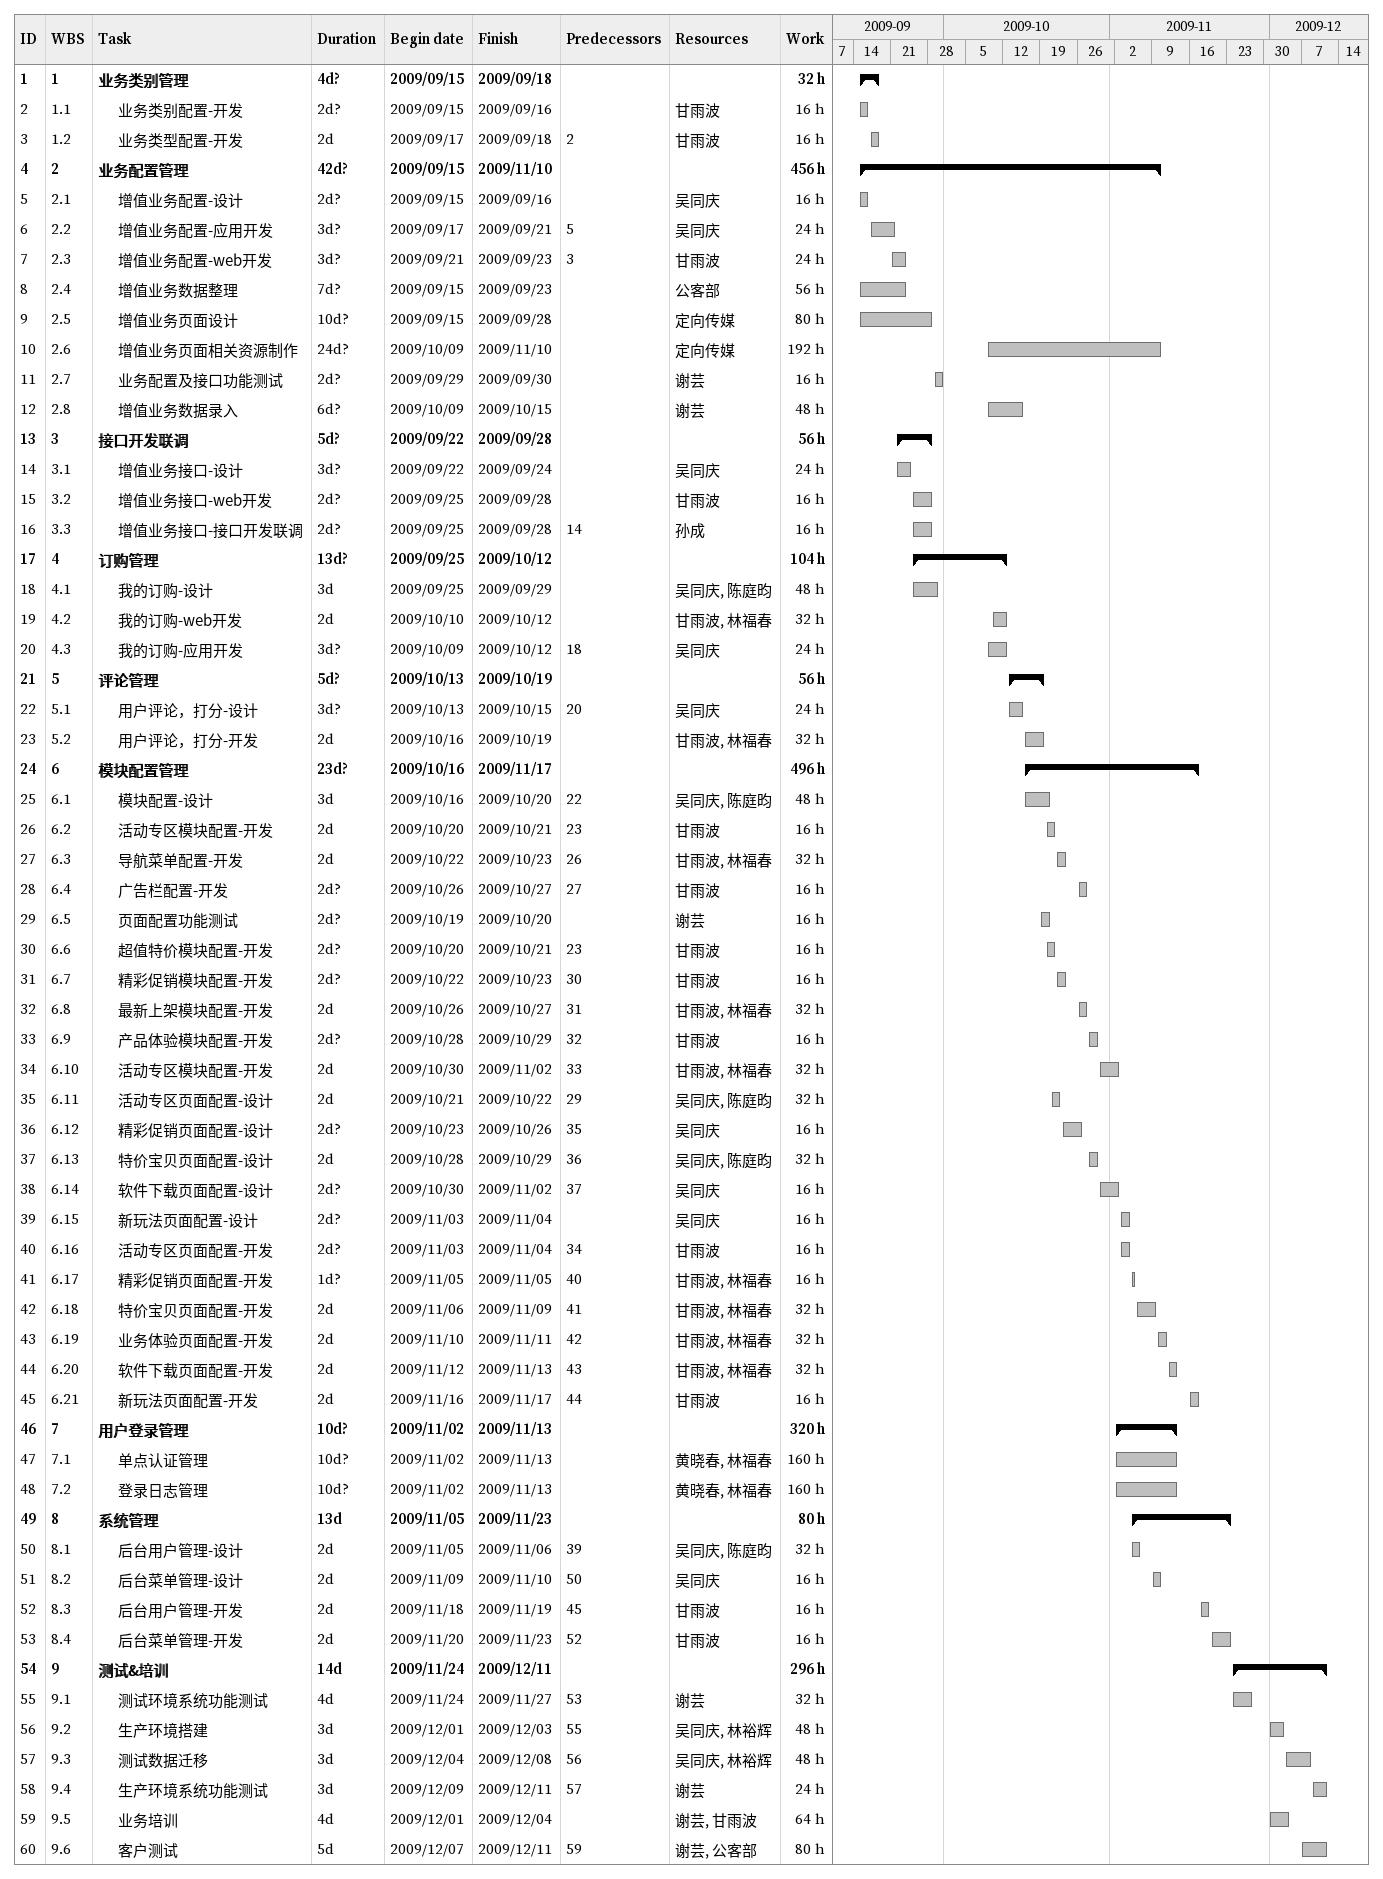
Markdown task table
| ID | WBS | Task | Duration | Start | Finish | Predecessors | Resources | Work (h) |
|---|---|---|---|---|---|---|---|---|
| 1 | 1 | **业务类别管理** | 4d? | 2009-09-15 | 2009-09-18 |  |  | 32 |
| 2 | 1.1 | 业务类别配置-开发 | 2d? | 2009-09-15 | 2009-09-16 |  | 甘雨波 | 16 |
| 3 | 1.2 | 业务类型配置-开发 | 2d | 2009-09-17 | 2009-09-18 | 2 | 甘雨波 | 16 |
| 4 | 2 | **业务配置管理** | 42d? | 2009-09-15 | 2009-11-10 |  |  | 456 |
| 5 | 2.1 | 增值业务配置-设计 | 2d? | 2009-09-15 | 2009-09-16 |  | 吴同庆 | 16 |
| 6 | 2.2 | 增值业务配置-应用开发 | 3d? | 2009-09-17 | 2009-09-21 | 5 | 吴同庆 | 24 |
| 7 | 2.3 | 增值业务配置-web开发 | 3d? | 2009-09-21 | 2009-09-23 | 3 | 甘雨波 | 24 |
| 8 | 2.4 | 增值业务数据整理 | 7d? | 2009-09-15 | 2009-09-23 |  | 公客部 | 56 |
| 9 | 2.5 | 增值业务页面设计 | 10d? | 2009-09-15 | 2009-09-28 |  | 定向传媒 | 80 |
| 10 | 2.6 | 增值业务页面相关资源制作 | 24d? | 2009-10-09 | 2009-11-10 |  | 定向传媒 | 192 |
| 11 | 2.7 | 业务配置及接口功能测试 | 2d? | 2009-09-29 | 2009-09-30 |  | 谢芸 | 16 |
| 12 | 2.8 | 增值业务数据录入 | 6d? | 2009-10-09 | 2009-10-15 |  | 谢芸 | 48 |
| 13 | 3 | **接口开发联调** | 5d? | 2009-09-22 | 2009-09-28 |  |  | 56 |
| 14 | 3.1 | 增值业务接口-设计 | 3d? | 2009-09-22 | 2009-09-24 |  | 吴同庆 | 24 |
| 15 | 3.2 | 增值业务接口-web开发 | 2d? | 2009-09-25 | 2009-09-28 |  | 甘雨波 | 16 |
| 16 | 3.3 | 增值业务接口-接口开发联调 | 2d? | 2009-09-25 | 2009-09-28 | 14 | 孙成 | 16 |
| 17 | 4 | **订购管理** | 13d? | 2009-09-25 | 2009-10-12 |  |  | 104 |
| 18 | 4.1 | 我的订购-设计 | 3d | 2009-09-25 | 2009-09-29 |  | 吴同庆, 陈庭昀 | 48 |
| 19 | 4.2 | 我的订购-web开发 | 2d | 2009-10-10 | 2009-10-12 |  | 甘雨波, 林福春 | 32 |
| 20 | 4.3 | 我的订购-应用开发 | 3d? | 2009-10-09 | 2009-10-12 | 18 | 吴同庆 | 24 |
| 21 | 5 | **评论管理** | 5d? | 2009-10-13 | 2009-10-19 |  |  | 56 |
| 22 | 5.1 | 用户评论，打分-设计 | 3d? | 2009-10-13 | 2009-10-15 | 20 | 吴同庆 | 24 |
| 23 | 5.2 | 用户评论，打分-开发 | 2d | 2009-10-16 | 2009-10-19 |  | 甘雨波, 林福春 | 32 |
| 24 | 6 | **模块配置管理** | 23d? | 2009-10-16 | 2009-11-17 |  |  | 496 |
| 25 | 6.1 | 模块配置-设计 | 3d | 2009-10-16 | 2009-10-20 | 22 | 吴同庆, 陈庭昀 | 48 |
| 26 | 6.2 | 活动专区模块配置-开发 | 2d | 2009-10-20 | 2009-10-21 | 23 | 甘雨波 | 16 |
| 27 | 6.3 | 导航菜单配置-开发 | 2d | 2009-10-22 | 2009-10-23 | 26 | 甘雨波, 林福春 | 32 |
| 28 | 6.4 | 广告栏配置-开发 | 2d? | 2009-10-26 | 2009-10-27 | 27 | 甘雨波 | 16 |
| 29 | 6.5 | 页面配置功能测试 | 2d? | 2009-10-19 | 2009-10-20 |  | 谢芸 | 16 |
| 30 | 6.6 | 超值特价模块配置-开发 | 2d? | 2009-10-20 | 2009-10-21 | 23 | 甘雨波 | 16 |
| 31 | 6.7 | 精彩促销模块配置-开发 | 2d? | 2009-10-22 | 2009-10-23 | 30 | 甘雨波 | 16 |
| 32 | 6.8 | 最新上架模块配置-开发 | 2d | 2009-10-26 | 2009-10-27 | 31 | 甘雨波, 林福春 | 32 |
| 33 | 6.9 | 产品体验模块配置-开发 | 2d? | 2009-10-28 | 2009-10-29 | 32 | 甘雨波 | 16 |
| 34 | 6.10 | 活动专区模块配置-开发 | 2d | 2009-10-30 | 2009-11-02 | 33 | 甘雨波, 林福春 | 32 |
| 35 | 6.11 | 活动专区页面配置-设计 | 2d | 2009-10-21 | 2009-10-22 | 29 | 吴同庆, 陈庭昀 | 32 |
| 36 | 6.12 | 精彩促销页面配置-设计 | 2d? | 2009-10-23 | 2009-10-26 | 35 | 吴同庆 | 16 |
| 37 | 6.13 | 特价宝贝页面配置-设计 | 2d | 2009-10-28 | 2009-10-29 | 36 | 吴同庆, 陈庭昀 | 32 |
| 38 | 6.14 | 软件下载页面配置-设计 | 2d? | 2009-10-30 | 2009-11-02 | 37 | 吴同庆 | 16 |
| 39 | 6.15 | 新玩法页面配置-设计 | 2d? | 2009-11-03 | 2009-11-04 |  | 吴同庆 | 16 |
| 40 | 6.16 | 活动专区页面配置-开发 | 2d? | 2009-11-03 | 2009-11-04 | 34 | 甘雨波 | 16 |
| 41 | 6.17 | 精彩促销页面配置-开发 | 1d? | 2009-11-05 | 2009-11-05 | 40 | 甘雨波, 林福春 | 16 |
| 42 | 6.18 | 特价宝贝页面配置-开发 | 2d | 2009-11-06 | 2009-11-09 | 41 | 甘雨波, 林福春 | 32 |
| 43 | 6.19 | 业务体验页面配置-开发 | 2d | 2009-11-10 | 2009-11-11 | 42 | 甘雨波, 林福春 | 32 |
| 44 | 6.20 | 软件下载页面配置-开发 | 2d | 2009-11-12 | 2009-11-13 | 43 | 甘雨波, 林福春 | 32 |
| 45 | 6.21 | 新玩法页面配置-开发 | 2d | 2009-11-16 | 2009-11-17 | 44 | 甘雨波 | 16 |
| 46 | 7 | **用户登录管理** | 10d? | 2009-11-02 | 2009-11-13 |  |  | 320 |
| 47 | 7.1 | 单点认证管理 | 10d? | 2009-11-02 | 2009-11-13 |  | 黄晓春, 林福春 | 160 |
| 48 | 7.2 | 登录日志管理 | 10d? | 2009-11-02 | 2009-11-13 |  | 黄晓春, 林福春 | 160 |
| 49 | 8 | **系统管理** | 13d | 2009-11-05 | 2009-11-23 |  |  | 80 |
| 50 | 8.1 | 后台用户管理-设计 | 2d | 2009-11-05 | 2009-11-06 | 39 | 吴同庆, 陈庭昀 | 32 |
| 51 | 8.2 | 后台菜单管理-设计 | 2d | 2009-11-09 | 2009-11-10 | 50 | 吴同庆 | 16 |
| 52 | 8.3 | 后台用户管理-开发 | 2d | 2009-11-18 | 2009-11-19 | 45 | 甘雨波 | 16 |
| 53 | 8.4 | 后台菜单管理-开发 | 2d | 2009-11-20 | 2009-11-23 | 52 | 甘雨波 | 16 |
| 54 | 9 | **测试&培训** | 14d | 2009-11-24 | 2009-12-11 |  |  | 296 |
| 55 | 9.1 | 测试环境系统功能测试 | 4d | 2009-11-24 | 2009-11-27 | 53 | 谢芸 | 32 |
| 56 | 9.2 | 生产环境搭建 | 3d | 2009-12-01 | 2009-12-03 | 55 | 吴同庆, 林裕辉 | 48 |
| 57 | 9.3 | 测试数据迁移 | 3d | 2009-12-04 | 2009-12-08 | 56 | 吴同庆, 林裕辉 | 48 |
| 58 | 9.4 | 生产环境系统功能测试 | 3d | 2009-12-09 | 2009-12-11 | 57 | 谢芸 | 24 |
| 59 | 9.5 | 业务培训 | 4d | 2009-12-01 | 2009-12-04 |  | 谢芸, 甘雨波 | 64 |
| 60 | 9.6 | 客户测试 | 5d | 2009-12-07 | 2009-12-11 | 59 | 谢芸, 公客部 | 80 |
